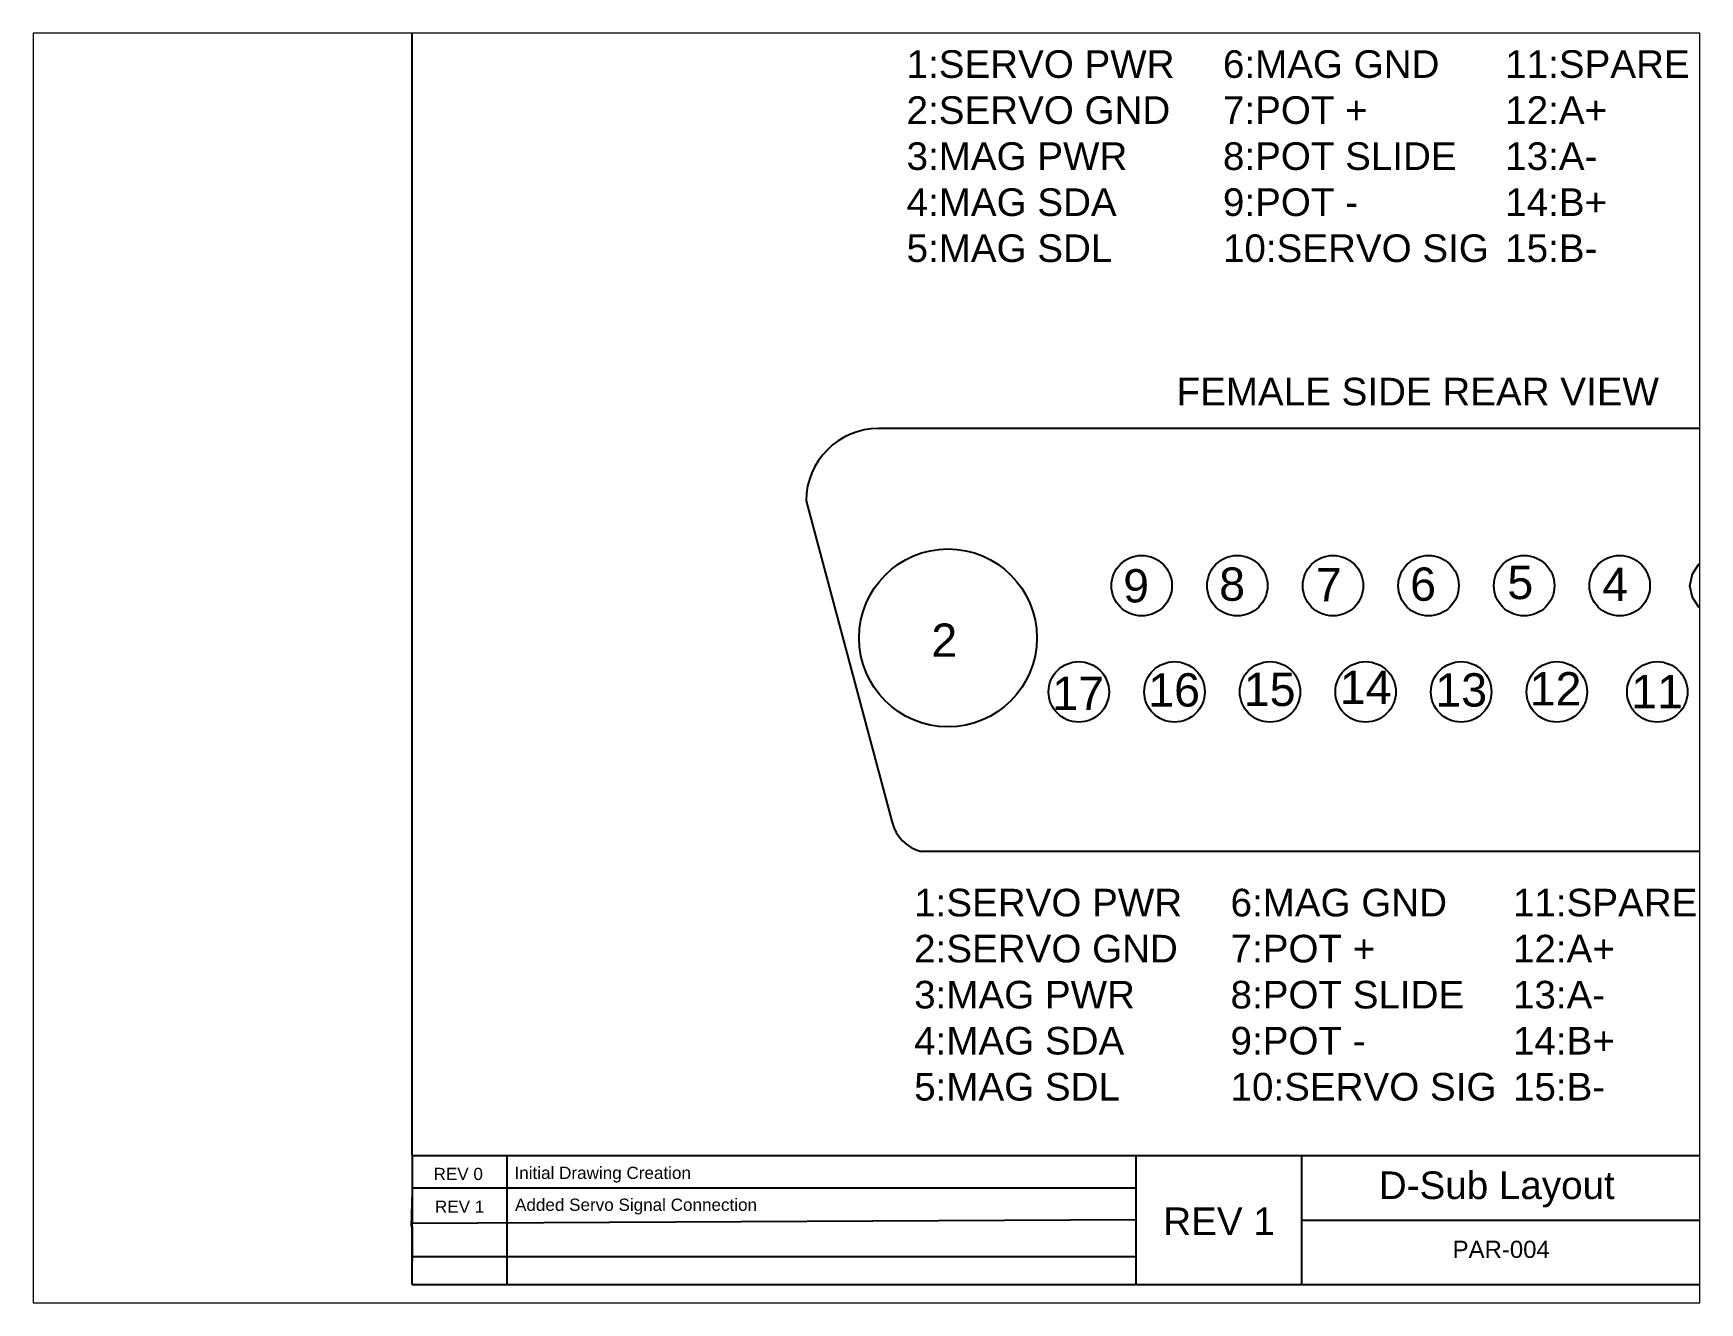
# Paper-space layout 'Layout2' of a CAD drawing. Header units: inches. Extents: x 1.05 to 9.45, y 0.8 to 7.2.
# The model-space entities are those that its viewports show. They can reach past a viewport. Long polylines and large blocks are cut down to what shows.
import ezdxf

# ---------------------------------------------------------------- set-up
doc = ezdxf.new("R2010")
doc.units = ezdxf.units.IN
doc.header["$MEASUREMENT"] = 0
doc.styles.get("Standard").update_dxf_attribs({"font": 'arial.ttf'})

msp = doc.modelspace()

# ---------------------------------------------------------------- linework, layer by layer
for p, q in [((2.709, 0.969), (2.709, 13.688)), ((13.797, 6.235), (6.088, 6.235)), ((5.563, 5.71), (6.187, 3.382)), ((13.534, 3.172), (6.396, 3.172)), ((2.709, 0.969), (18.242, 0.969)), ((2.709, 0.969), (2.709, 0.506)), ((2.709, 0.969), (2.709, 0.736)), ((3.395, 0.969), (3.395, 0.035)), ((7.953, 0.035), (7.953, 0.969)), ((9.152, 0.035), (9.152, 0.969)), ((2.709, 0.736), (7.953, 0.736)), ((2.709, 0.712), (2.704, 0.456)), ((2.709, 0.712), (2.709, 0.479)), ((2.709, 0.035), (2.709, 0.506)), ((2.709, 0.479), (7.953, 0.506)), ((9.152, 0.502), (12.12, 0.502)), ((2.709, 0.456), (2.709, 0.199)), ((2.709, 0.239), (7.953, 0.239)), ((2.709, 0.035), (18.242, 0.035))]:
    msp.add_line(p, q)
for centre, radius in [((6.59, 4.718), 0.644), ((7.993, 5.096), 0.219), ((8.685, 5.096), 0.219), ((9.378, 5.096), 0.219), ((10.07, 5.096), 0.219), ((10.762, 5.096), 0.219), ((11.454, 5.096), 0.219), ((12.182, 5.096), 0.219), ((7.537, 4.327), 0.219), ((8.23, 4.327), 0.219), ((8.922, 4.327), 0.219), ((9.614, 4.327), 0.219), ((10.306, 4.327), 0.219), ((10.999, 4.327), 0.219), ((11.726, 4.327), 0.219)]:
    msp.add_circle(centre, radius)
for centre, radius, start, end in [((6.088, 5.71), 0.525, 90, 180), ((6.463, 3.448), 0.284, 193.3331, 256.4702)]:
    msp.add_arc(centre, radius, start, end)

# ---------------------------------------------------------------- texts
at = {"attachment_point": 1}
for s, width, gutter_width, insert, char_height in [('1:SERVO PWR\\P2:SERVO GND\\P3:MAG PWR\\P4:MAG SDA\\P5:MAG SDL', 2.1067, 1, (6.29, 8.974), 0.2), ('6:MAG GND\\P7:POT +\\P8:POT SLIDE\\P9:POT -\\P10:SERVO SIG', 2.04457, 1, (8.581, 8.974), 0.2), ('11:SPARE\\P12:A+\\P13:A-\\P14:B+\\P15:B-', 0.60962, 1, (10.625, 8.974), 0.2), ('FEMALE SIDE REAR VIEW ', 3.83364, 1, (8.245, 6.602), 0.2), ('1:SERVO PWR\\P2:SERVO GND\\P3:MAG PWR\\P4:MAG SDA\\P5:MAG SDL', 2.1067, 1, (6.345, 2.901), 0.2), ('6:MAG GND\\P7:POT +\\P8:POT SLIDE\\P9:POT -\\P10:SERVO SIG', 2.65419, 1, (8.636, 2.901), 0.2), ('11:SPARE\\P12:A+\\P13:A-\\P14:B+\\P15:B-', 0.60962, 1, (10.681, 2.901), 0.2), ('REV 0', 0.42519, 0.442, (2.865, 0.88), 0.0885), ('Initial Drawing Creation', 1.6854, 0.442, (3.451, 0.888), 0.0885), ('D-Sub Layout', 2.84026, 1, (9.71, 0.854), 0.2), ('REV 1', 0.42519, 0.442, (2.875, 0.643), 0.0885), ('Added Servo Signal Connection', 2.46295, 0.442, (3.455, 0.657), 0.0885), ('REV 1', 0.96093, 1, (8.149, 0.593), 0.2), ('PAR-004', 1.07738, 0.621, (10.244, 0.352), 0.1242)]:
    msp.add_mtext_dynamic_manual_height_columns(s, width=width, gutter_width=gutter_width, heights=[0], dxfattribs=dict(at, insert=insert, char_height=char_height))
at = {"attachment_point": 3}
for s, insert, char_height in [('9', (8.046, 5.216), 0.241), ('8', (8.741, 5.228), 0.241), ('7', (9.441, 5.224), 0.241), ('6', (10.124, 5.228), 0.241), ('5', (10.828, 5.24), 0.241), ('4', (11.515, 5.226), 0.241), ('3', (12.248, 5.223), 0.241), ('2', (6.657, 4.822), 0.241), ('16', (8.415, 4.462), 0.2414), ('15', (9.107, 4.466), 0.2414), ('14', (9.802, 4.481), 0.2414), ('13', (10.494, 4.462), 0.2414), ('12', (11.177, 4.47), 0.2414), ('17', (7.72, 4.438), 0.2414), ('11', (11.912, 4.45), 0.2414)]:
    msp.add_mtext(s, dxfattribs=dict(at, insert=insert, char_height=char_height))

psp = doc.layouts.new('Layout2')

# ---------------------------------------------------------------- viewports
at = {"layer": '0'}
psp.add_viewport(center=(5.25, 4), size=(8.4, 6.4), view_center_point=(6, 4.5), view_height=9.193231, dxfattribs=at)

doc.saveas('drawing.dxf')
